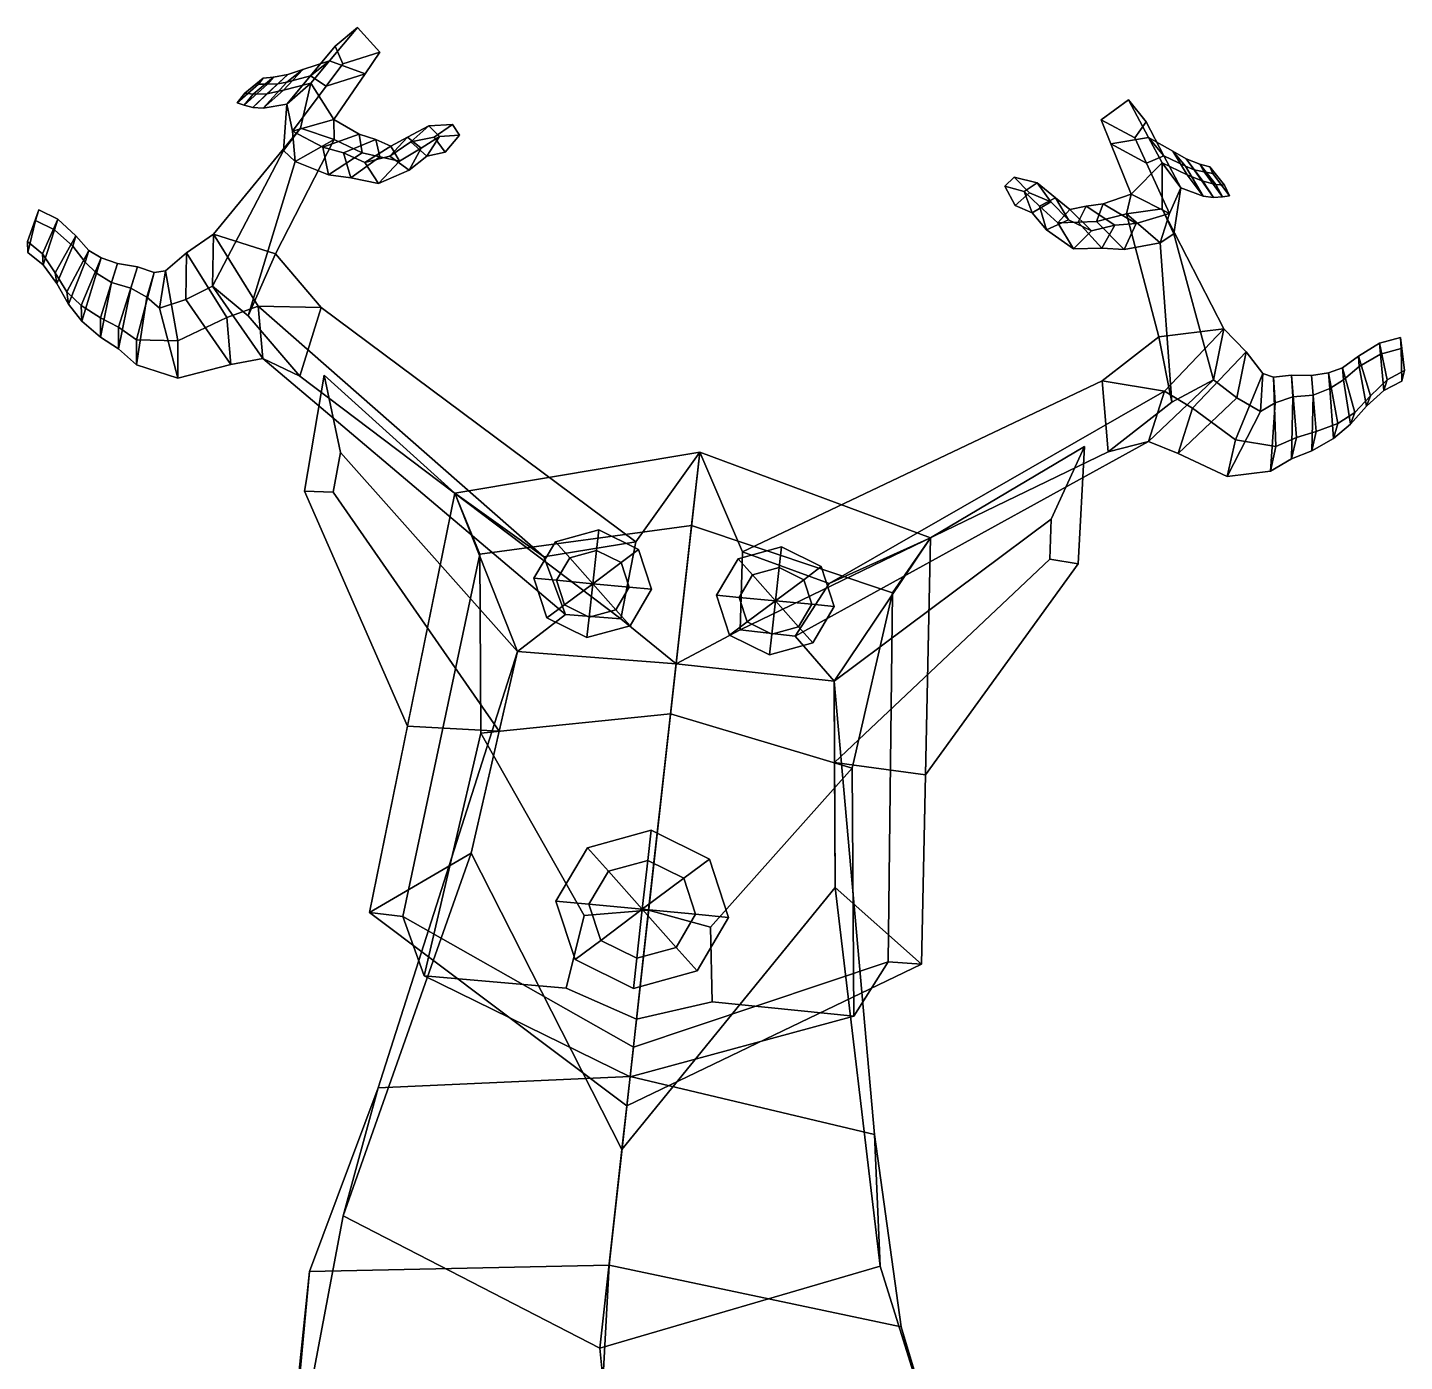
# Model space of a CAD drawing. Extents: x -87 to 137, y -151 to 303.
# Drawn here: x -86 to 95.8, y 127.1 to 303.2 of the extents above; entities that cross this region are included whole.
import ezdxf

# ---------------------------------------------------------------- set-up
doc = ezdxf.new("R2010")
doc.units = 0

msp = doc.modelspace()

# ---------------------------------------------------------------- linework, layer by layer
for points in [[(-46.136467, 298.826233, 164.10231), (-42.439022, 303.227509, 159.81488), (-45.387238, 300.78418, 158.962555), (-48.656185, 296.862335, 162.076477)], [(-46.136467, 298.826233, 164.10231), (-41.450066, 297.099091, 162.916061), (-39.484165, 299.978149, 160.344284), (-42.439022, 303.227509, 159.81488)], [(-42.439022, 303.227509, 159.81488), (-39.484165, 299.978149, 160.344284), (-44.383442, 298.450958, 158.873993), (-45.387238, 300.78418, 158.962555)], [(-48.656185, 296.862335, 162.076477), (-45.387238, 300.78418, 158.962555), (-44.383442, 298.450958, 158.873993), (-46.607471, 295.47403, 160.974701)], [(-48.620979, 295.868744, 166.983276), (-46.136467, 298.826233, 164.10231), (-49.687973, 297.679565, 161.775009), (-52.233593, 294.955505, 163.973373)], [(-46.136467, 298.826233, 164.10231), (-48.656185, 296.862335, 162.076477), (-51.762711, 296.019897, 159.628098), (-49.687973, 297.679565, 161.775009)], [(-45.559921, 291.080078, 168.292557), (-41.450066, 297.099091, 162.916061), (-46.136467, 298.826233, 164.10231), (-48.620979, 295.868744, 166.983276)], [(-41.450066, 297.099091, 162.916061), (-46.607471, 295.47403, 160.974701), (-44.383442, 298.450958, 158.873993), (-39.484165, 299.978149, 160.344284)], [(-58.325195, 293.280426, 149.956894), (-57.326813, 294.539368, 152.588181), (-54.900661, 296.546417, 152.48555), (-55.517017, 295.745667, 150.171997)], [(-56.214939, 294.423096, 156.773697), (-53.53915, 296.663452, 156.516647), (-54.900661, 296.546417, 152.48555), (-57.326813, 294.539368, 152.588181)], [(-54.413059, 294.494446, 161.431824), (-51.629856, 297.005646, 160.407288), (-53.53915, 296.663452, 156.516647), (-56.214939, 294.423096, 156.773697)], [(-53.53915, 296.663452, 156.516647), (-54.318634, 295.734711, 153.990021), (-55.517017, 295.745667, 150.171997), (-54.900661, 296.546417, 152.48555)], [(-48.656185, 296.862335, 162.076477), (-51.777744, 293.11734, 165.050018), (-54.89682, 292.593567, 161.811508), (-51.762711, 296.019897, 159.628098)], [(-52.233593, 294.955505, 163.973373), (-49.687973, 297.679565, 161.775009), (-51.629856, 297.005646, 160.407288), (-54.413059, 294.494446, 161.431824)], [(-51.629856, 297.005646, 160.407288), (-52.961781, 295.772247, 157.89621), (-54.318634, 295.734711, 153.990021), (-53.53915, 296.663452, 156.516647)], [(-49.687973, 297.679565, 161.775009), (-51.762711, 296.019897, 159.628098), (-52.961781, 295.772247, 157.89621), (-51.629856, 297.005646, 160.407288)], [(-51.052814, 289.523865, 165.173584), (-51.777744, 293.11734, 165.050018), (-48.656185, 296.862335, 162.076477), (-46.607471, 295.47403, 160.974701)], [(-45.559921, 291.080078, 168.292557), (-51.052814, 289.523865, 165.173584), (-46.607471, 295.47403, 160.974701), (-41.450066, 297.099091, 162.916061)], [(-54.318634, 295.734711, 153.990021), (-57.429291, 292.978607, 153.919479), (-58.325195, 293.280426, 149.956894), (-55.517017, 295.745667, 150.171997)], [(-52.961781, 295.772247, 157.89621), (-56.267044, 292.657104, 158.697891), (-57.429291, 292.978607, 153.919479), (-54.318634, 295.734711, 153.990021)], [(-51.762711, 296.019897, 159.628098), (-54.89682, 292.593567, 161.811508), (-56.267044, 292.657104, 158.697891), (-52.961781, 295.772247, 157.89621)], [(-54.89682, 292.593567, 161.811508), (-52.233593, 294.955505, 163.973373), (-54.413059, 294.494446, 161.431824), (-56.267044, 292.657104, 158.697891)], [(-51.777744, 293.11734, 165.050018), (-48.620979, 295.868744, 166.983276), (-52.233593, 294.955505, 163.973373), (-54.89682, 292.593567, 161.811508)], [(-49.99807, 289.93573, 171.728989), (-48.620979, 295.868744, 166.983276), (-51.777744, 293.11734, 165.050018), (-52.213558, 287.002136, 168.836426)], [(-49.99807, 289.93573, 171.728989), (-45.514671, 288.432281, 170.731232), (-45.559921, 291.080078, 168.292557), (-48.620979, 295.868744, 166.983276)], [(-57.429291, 292.978607, 153.919479), (-56.214939, 294.423096, 156.773697), (-57.326813, 294.539368, 152.588181), (-58.325195, 293.280426, 149.956894)], [(-56.267044, 292.657104, 158.697891), (-54.413059, 294.494446, 161.431824), (-56.214939, 294.423096, 156.773697), (-57.429291, 292.978607, 153.919479)], [(-52.213558, 287.002136, 168.836426), (-51.777744, 293.11734, 165.050018), (-51.052814, 289.523865, 165.173584), (-50.697948, 285.515778, 167.598373)], [(59.352219, 293.69278, 159.81488), (61.70039, 290.753326, 158.962555), (60.202518, 288.654388, 158.873993), (55.741486, 291.058441, 160.344284)], [(62.002121, 288.69693, 164.10231), (59.352219, 293.69278, 159.81488), (55.741486, 291.058441, 160.344284), (57.031498, 287.874359, 162.916061)], [(62.002121, 288.69693, 164.10231), (64.036446, 286.306519, 162.076477), (61.70039, 290.753326, 158.962555), (59.352219, 293.69278, 159.81488)], [(-51.052814, 289.523865, 165.173584), (-45.559921, 291.080078, 168.292557), (-42.210518, 289.14859, 166.808197), (-47.044983, 287.420013, 164.0289)], [(-45.559921, 291.080078, 168.292557), (-45.514671, 288.432281, 170.731232), (-41.842625, 286.680115, 168.85437), (-42.210518, 289.14859, 166.808197)], [(57.031498, 287.874359, 162.916061), (55.741486, 291.058441, 160.344284), (60.202518, 288.654388, 158.873993), (61.723743, 285.326691, 160.974701)], [(-61.583572, 269.092163, 180.392258), (-61.457897, 275.954803, 183.51442), (-49.99807, 289.93573, 171.728989), (-52.213558, 287.002136, 168.836426)], [(-61.457897, 275.954803, 183.51442), (-53.283684, 273.329041, 185.335098), (-45.514671, 288.432281, 170.731232), (-49.99807, 289.93573, 171.728989)], [(-50.697948, 285.515778, 167.598373), (-51.052814, 289.523865, 165.173584), (-47.044983, 287.420013, 164.0289), (-46.262829, 283.762939, 165.982574)], [(-47.044983, 287.420013, 164.0289), (-42.210518, 289.14859, 166.808197), (-40.049465, 288.425018, 165.655502), (-44.316643, 286.678497, 163.159653)], [(-42.210518, 289.14859, 166.808197), (-41.842625, 286.680115, 168.85437), (-39.520466, 286.171661, 167.401978), (-40.049465, 288.425018, 165.655502)], [(-38.201557, 286.235382, 160.703888), (-35.847603, 288.751526, 163.016296), (-33.051041, 290.260101, 161.012985), (-35.388561, 288.117645, 159.014542)], [(-35.847603, 288.751526, 163.016296), (-34.049358, 287.29071, 163.622131), (-31.62006, 288.819305, 161.688614), (-33.051041, 290.260101, 161.012985)], [(-35.388561, 288.117645, 159.014542), (-33.051041, 290.260101, 161.012985), (-29.917856, 290.437897, 159.193192), (-32.336514, 288.760956, 157.493973)], [(-33.051041, 290.260101, 161.012985), (-31.62006, 288.819305, 161.688614), (-28.965851, 289.002045, 160.012436), (-29.917856, 290.437897, 159.193192)], [(-30.880621, 286.789642, 158.080368), (-32.336514, 288.760956, 157.493973), (-29.917856, 290.437897, 159.193192), (-28.965851, 289.002045, 160.012436)], [(64.036446, 286.306519, 162.076477), (61.723743, 285.326691, 160.974701), (60.202518, 288.654388, 158.873993), (61.70039, 290.753326, 158.962555)], [(-56.869869, 265.169739, 180.362686), (-50.697948, 285.515778, 167.598373), (-45.514671, 288.432281, 170.731232), (-53.283684, 273.329041, 185.335098)], [(-45.514671, 288.432281, 170.731232), (-50.697948, 285.515778, 167.598373), (-46.262829, 283.762939, 165.982574), (-41.842625, 286.680115, 168.85437)], [(-46.262829, 283.762939, 165.982574), (-47.044983, 287.420013, 164.0289), (-44.316643, 286.678497, 163.159653), (-43.337013, 283.38501, 164.774689)], [(-44.316643, 286.678497, 163.159653), (-40.049465, 288.425018, 165.655502), (-38.059147, 287.580261, 164.644394), (-41.483017, 285.390808, 162.340256)], [(-41.483017, 285.390808, 162.340256), (-38.059147, 287.580261, 164.644394), (-35.847603, 288.751526, 163.016296), (-38.201557, 286.235382, 160.703888)], [(-40.049465, 288.425018, 165.655502), (-39.520466, 286.171661, 167.401978), (-36.889271, 285.578217, 165.847534), (-38.059147, 287.580261, 164.644394)], [(-36.889271, 285.578217, 165.847534), (-39.663918, 282.611908, 163.256805), (-35.623642, 284.37323, 160.87294), (-34.049358, 287.29071, 163.622131)], [(-35.623642, 284.37323, 160.87294), (-38.201557, 286.235382, 160.703888), (-35.388561, 288.117645, 159.014542), (-33.296467, 286.224426, 159.341782)], [(-38.059147, 287.580261, 164.644394), (-36.889271, 285.578217, 165.847534), (-34.049358, 287.29071, 163.622131), (-35.847603, 288.751526, 163.016296)], [(-34.049358, 287.29071, 163.622131), (-35.623642, 284.37323, 160.87294), (-33.296467, 286.224426, 159.341782), (-31.62006, 288.819305, 161.688614)], [(-33.296467, 286.224426, 159.341782), (-35.388561, 288.117645, 159.014542), (-32.336514, 288.760956, 157.493973), (-30.880621, 286.789642, 158.080368)], [(-31.62006, 288.819305, 161.688614), (-33.296467, 286.224426, 159.341782), (-30.880621, 286.789642, 158.080368), (-28.965851, 289.002045, 160.012436)], [(59.728352, 281.217804, 168.292557), (63.782738, 285.339966, 166.983276), (62.002121, 288.69693, 164.10231), (57.031498, 287.874359, 162.916061)], [(59.728352, 281.217804, 168.292557), (57.031498, 287.874359, 162.916061), (61.723743, 285.326691, 160.974701), (64.764351, 278.675354, 165.173584)], [(63.782738, 285.339966, 166.983276), (67.119194, 283.775848, 163.973373), (65.227234, 286.915527, 161.775009), (62.002121, 288.69693, 164.10231)], [(62.002121, 288.69693, 164.10231), (65.227234, 286.915527, 161.775009), (66.892876, 284.905487, 159.628098), (64.036446, 286.306519, 162.076477)], [(-61.583572, 269.092163, 180.392258), (-52.213558, 287.002136, 168.836426), (-50.697948, 285.515778, 167.598373), (-56.869869, 265.169739, 180.362686)], [(-41.842625, 286.680115, 168.85437), (-46.262829, 283.762939, 165.982574), (-43.337013, 283.38501, 164.774689), (-39.520466, 286.171661, 167.401978)], [(-43.337013, 283.38501, 164.774689), (-44.316643, 286.678497, 163.159653), (-41.483017, 285.390808, 162.340256), (-39.663918, 282.611908, 163.256805)], [(-39.520466, 286.171661, 167.401978), (-43.337013, 283.38501, 164.774689), (-39.663918, 282.611908, 163.256805), (-36.889271, 285.578217, 165.847534)], [(-39.663918, 282.611908, 163.256805), (-41.483017, 285.390808, 162.340256), (-38.201557, 286.235382, 160.703888), (-35.623642, 284.37323, 160.87294)], [(64.764351, 278.675354, 165.173584), (61.723743, 285.326691, 160.974701), (64.036446, 286.306519, 162.076477), (66.267189, 282.060181, 165.050018)], [(64.036446, 286.306519, 162.076477), (66.892876, 284.905487, 159.628098), (69.206223, 280.968933, 161.811508), (66.267189, 282.060181, 165.050018)], [(67.119194, 283.775848, 163.973373), (69.151878, 282.920197, 161.431824), (66.980278, 285.895477, 160.407288), (65.227234, 286.915527, 161.775009)], [(65.227234, 286.915527, 161.775009), (66.980278, 285.895477, 160.407288), (68.012535, 284.440674, 157.89621), (66.892876, 284.905487, 159.628098)], [(69.151878, 282.920197, 161.431824), (70.900772, 282.516266, 156.773697), (68.774612, 285.20639, 156.516647), (66.980278, 285.895477, 160.407288)], [(66.980278, 285.895477, 160.407288), (68.774612, 285.20639, 156.516647), (69.333061, 284.152344, 153.990021), (68.012535, 284.440674, 157.89621)], [(63.822277, 279.274261, 171.728989), (63.782738, 285.339966, 166.983276), (59.728352, 281.217804, 168.292557), (59.099815, 278.633118, 170.731232)], [(63.822277, 279.274261, 171.728989), (65.344696, 275.99054, 168.836426), (66.267189, 282.060181, 165.050018), (63.782738, 285.339966, 166.983276)], [(66.267189, 282.060181, 165.050018), (69.206223, 280.968933, 161.811508), (67.119194, 283.775848, 163.973373), (63.782738, 285.339966, 166.983276)], [(66.892876, 284.905487, 159.628098), (68.012535, 284.440674, 157.89621), (70.562149, 280.7771, 158.697891), (69.206223, 280.968933, 161.811508)], [(69.206223, 280.968933, 161.811508), (70.562149, 280.7771, 158.697891), (69.151878, 282.920197, 161.431824), (67.119194, 283.775848, 163.973373)], [(68.012535, 284.440674, 157.89621), (69.333061, 284.152344, 153.990021), (71.771317, 280.876465, 153.919479), (70.562149, 280.7771, 158.697891)], [(70.900772, 282.516266, 156.773697), (72.015312, 282.42392, 152.588181), (70.082161, 284.839355, 152.48555), (68.774612, 285.20639, 156.516647)], [(68.774612, 285.20639, 156.516647), (70.082161, 284.839355, 152.48555), (70.509094, 283.940826, 150.171997), (69.333061, 284.152344, 153.990021)], [(69.333061, 284.152344, 153.990021), (70.509094, 283.940826, 150.171997), (72.715294, 281.005951, 149.956894), (71.771317, 280.876465, 153.919479)], [(72.715294, 281.005951, 149.956894), (70.509094, 283.940826, 150.171997), (70.082161, 284.839355, 152.48555), (72.015312, 282.42392, 152.588181)], [(44.405773, 279.73761, 158.080368), (43.01873, 282.259216, 160.012436), (44.267872, 283.488922, 159.193192), (46.266541, 281.398285, 157.493973)], [(47.297073, 282.733948, 161.012985), (44.267872, 283.488922, 159.193192), (43.01873, 282.259216, 160.012436), (45.577759, 281.588226, 161.688614)], [(45.577759, 281.588226, 161.688614), (43.01873, 282.259216, 160.012436), (44.405773, 279.73761, 158.080368), (46.646984, 278.736176, 159.341782)], [(49.113556, 280.202362, 159.014542), (46.266541, 281.398285, 157.493973), (44.267872, 283.488922, 159.193192), (47.297073, 282.733948, 161.012985)], [(49.702976, 280.738007, 163.016296), (47.297073, 282.733948, 161.012985), (45.577759, 281.588226, 161.688614), (47.619572, 279.640839, 163.622131)], [(51.453114, 277.837463, 160.703888), (49.113556, 280.202362, 159.014542), (47.297073, 282.733948, 161.012985), (49.702976, 280.738007, 163.016296)], [(65.344696, 275.99054, 168.836426), (63.532448, 274.815826, 167.598373), (64.764351, 278.675354, 165.173584), (66.267189, 282.060181, 165.050018)], [(70.562149, 280.7771, 158.697891), (71.771317, 280.876465, 153.919479), (70.900772, 282.516266, 156.773697), (69.151878, 282.920197, 161.431824)], [(71.771317, 280.876465, 153.919479), (72.715294, 281.005951, 149.956894), (72.015312, 282.42392, 152.588181), (70.900772, 282.516266, 156.773697)], [(46.646984, 278.736176, 159.341782), (44.405773, 279.73761, 158.080368), (46.266541, 281.398285, 157.493973), (49.113556, 280.202362, 159.014542)], [(47.619572, 279.640839, 163.622131), (45.577759, 281.588226, 161.688614), (46.646984, 278.736176, 159.341782), (48.517593, 276.49173, 160.87294)], [(48.517593, 276.49173, 160.87294), (46.646984, 278.736176, 159.341782), (49.113556, 280.202362, 159.014542), (51.453114, 277.837463, 160.703888)], [(51.61039, 279.180969, 164.644394), (49.702976, 280.738007, 163.016296), (47.619572, 279.640839, 163.622131), (50.022942, 277.437195, 165.847534)], [(54.480396, 276.401978, 162.340256), (51.453114, 277.837463, 160.703888), (49.702976, 280.738007, 163.016296), (51.61039, 279.180969, 164.644394)], [(59.728352, 281.217804, 168.292557), (56.022003, 279.947205, 166.808197), (55.117058, 277.597961, 168.85437), (59.099815, 278.633118, 170.731232)], [(64.764351, 278.675354, 165.173584), (60.375149, 277.358032, 164.0289), (56.022003, 279.947205, 166.808197), (59.728352, 281.217804, 168.292557)], [(-86.021317, 274.959503, 156.684708), (-84.530968, 279.154053, 156.251511), (-84.967682, 277.736603, 153.918427), (-85.99366, 273.502075, 154.051254)], [(-84.032753, 273.350922, 159.889816), (-82.007957, 277.908142, 159.803833), (-84.530968, 279.154053, 156.251511), (-86.021317, 274.959503, 156.684708)], [(-82.007957, 277.908142, 159.803833), (-82.446136, 276.498932, 157.091705), (-84.967682, 277.736603, 153.918427), (-84.530968, 279.154053, 156.251511)], [(50.022942, 277.437195, 165.847534), (47.619572, 279.640839, 163.622131), (48.517593, 276.49173, 160.87294), (52.085751, 274.017792, 163.256805)], [(53.745956, 279.639282, 165.655502), (51.61039, 279.180969, 164.644394), (50.022942, 277.437195, 165.847534), (52.730713, 277.530579, 167.401978)], [(57.539581, 277.137665, 163.159653), (54.480396, 276.401978, 162.340256), (51.61039, 279.180969, 164.644394), (53.745956, 279.639282, 165.655502)], [(56.022003, 279.947205, 166.808197), (53.745956, 279.639282, 165.655502), (52.730713, 277.530579, 167.401978), (55.117058, 277.597961, 168.85437)], [(60.375149, 277.358032, 164.0289), (57.539581, 277.137665, 163.159653), (53.745956, 279.639282, 165.655502), (56.022003, 279.947205, 166.808197)], [(59.099815, 278.633118, 170.731232), (55.117058, 277.597961, 168.85437), (58.802238, 273.921509, 165.982574), (63.532448, 274.815826, 167.598373)], [(63.532448, 274.815826, 167.598373), (58.802238, 273.921509, 165.982574), (60.375149, 277.358032, 164.0289), (64.764351, 278.675354, 165.173584)], [(71.960442, 263.457581, 183.51442), (63.822277, 279.274261, 171.728989), (59.099815, 278.633118, 170.731232), (63.375801, 262.40155, 185.335098)], [(65.087578, 253.746048, 180.362686), (63.375801, 262.40155, 185.335098), (59.099815, 278.633118, 170.731232), (63.532448, 274.815826, 167.598373)], [(70.569313, 256.713501, 180.392258), (65.344696, 275.99054, 168.836426), (63.822277, 279.274261, 171.728989), (71.960442, 263.457581, 183.51442)], [(-82.446136, 276.498932, 157.091705), (-83.939644, 271.880096, 156.872665), (-85.99366, 273.502075, 154.051254), (-84.967682, 277.736603, 153.918427)], [(-82.352966, 270.846436, 163.70723), (-79.657593, 275.706573, 164.163895), (-82.007957, 277.908142, 159.803833), (-84.032753, 273.350922, 159.889816)], [(-80.052055, 274.366821, 161.009674), (-82.141144, 269.41156, 160.252258), (-83.939644, 271.880096, 156.872665), (-82.446136, 276.498932, 157.091705)], [(-79.657593, 275.706573, 164.163895), (-80.052055, 274.366821, 161.009674), (-82.446136, 276.498932, 157.091705), (-82.007957, 277.908142, 159.803833)], [(52.085751, 274.017792, 163.256805), (48.517593, 276.49173, 160.87294), (51.453114, 277.837463, 160.703888), (54.480396, 276.401978, 162.340256)], [(52.730713, 277.530579, 167.401978), (50.022942, 277.437195, 165.847534), (52.085751, 274.017792, 163.256805), (55.853497, 274.093811, 164.774689)], [(55.853497, 274.093811, 164.774689), (52.085751, 274.017792, 163.256805), (54.480396, 276.401978, 162.340256), (57.539581, 277.137665, 163.159653)], [(55.117058, 277.597961, 168.85437), (52.730713, 277.530579, 167.401978), (55.853497, 274.093811, 164.774689), (58.802238, 273.921509, 165.982574)], [(58.802238, 273.921509, 165.982574), (55.853497, 274.093811, 164.774689), (57.539581, 277.137665, 163.159653), (60.375149, 277.358032, 164.0289)], [(-83.939644, 271.880096, 156.872665), (-84.032753, 273.350922, 159.889816), (-86.021317, 274.959503, 156.684708), (-85.99366, 273.502075, 154.051254)], [(-80.832977, 268.338898, 167.407959), (-77.933701, 273.791351, 167.788651), (-79.657593, 275.706573, 164.163895), (-82.352966, 270.846436, 163.70723)], [(-77.933701, 273.791351, 167.788651), (-78.39576, 272.251343, 164.313721), (-80.052055, 274.366821, 161.009674), (-79.657593, 275.706573, 164.163895)], [(-61.457897, 275.954803, 183.51442), (-61.583572, 269.092163, 180.392258), (-65.123894, 267.318146, 179.318924), (-65.01516, 273.496674, 182.123291)], [(-55.581577, 266.418915, 190.554199), (-61.457897, 275.954803, 183.51442), (-65.01516, 273.496674, 182.123291), (-59.711395, 264.924103, 188.462036)], [(-55.581577, 266.418915, 190.554199), (-47.236744, 266.253235, 190.96225), (-53.283684, 273.329041, 185.335098), (-61.457897, 275.954803, 183.51442)], [(70.569313, 256.713501, 180.392258), (65.087578, 253.746048, 180.362686), (63.532448, 274.815826, 167.598373), (65.344696, 275.99054, 168.836426)], [(-82.141144, 269.41156, 160.252258), (-82.352966, 270.846436, 163.70723), (-84.032753, 273.350922, 159.889816), (-83.939644, 271.880096, 156.872665)], [(-78.39576, 272.251343, 164.313721), (-80.624512, 266.699615, 163.590286), (-82.141144, 269.41156, 160.252258), (-80.052055, 274.366821, 161.009674)], [(-78.936371, 266.501587, 170.784134), (-76.279823, 272.793549, 170.530121), (-77.933701, 273.791351, 167.788651), (-80.832977, 268.338898, 167.407959)], [(-76.393753, 264.901398, 174.465988), (-74.159744, 272.057129, 173.449295), (-76.279823, 272.793549, 170.530121), (-78.936371, 266.501587, 170.784134)], [(-76.279823, 272.793549, 170.530121), (-76.899384, 270.803894, 166.84874), (-78.39576, 272.251343, 164.313721), (-77.933701, 273.791351, 167.788651)], [(-74.159744, 272.057129, 173.449295), (-74.923149, 269.536011, 169.593842), (-76.899384, 270.803894, 166.84874), (-76.279823, 272.793549, 170.530121)], [(-65.01516, 273.496674, 182.123291), (-65.123894, 267.318146, 179.318924), (-68.604797, 266.160095, 177.698471), (-67.808952, 271.105743, 181.369492)], [(-59.711395, 264.924103, 188.462036), (-65.01516, 273.496674, 182.123291), (-67.808952, 271.105743, 181.369492), (-66.186714, 261.848328, 186.005234)], [(-47.236744, 266.253235, 190.96225), (-50.075882, 257.192596, 184.783829), (-56.869869, 265.169739, 180.362686), (-53.283684, 273.329041, 185.335098)], [(-76.899384, 270.803894, 166.84874), (-78.83194, 264.433533, 166.674606), (-80.624512, 266.699615, 163.590286), (-78.39576, 272.251343, 164.313721)], [(-74.004234, 263.662445, 177.693268), (-71.522011, 271.613312, 176.563599), (-74.159744, 272.057129, 173.449295), (-76.393753, 264.901398, 174.465988)], [(-71.522011, 271.613312, 176.563599), (-72.370224, 268.812103, 172.279739), (-74.923149, 269.536011, 169.593842), (-74.159744, 272.057129, 173.449295)], [(-71.612076, 262.006866, 181.333084), (-69.290802, 270.89151, 179.678406), (-71.522011, 271.613312, 176.563599), (-74.004234, 263.662445, 177.693268)], [(-69.290802, 270.89151, 179.678406), (-70.256294, 267.606598, 175.064102), (-72.370224, 268.812103, 172.279739), (-71.522011, 271.613312, 176.563599)], [(-66.186714, 261.848328, 186.005234), (-67.808952, 271.105743, 181.369492), (-69.290802, 270.89151, 179.678406), (-71.612076, 262.006866, 181.333084)], [(-67.808952, 271.105743, 181.369492), (-68.604797, 266.160095, 177.698471), (-70.256294, 267.606598, 175.064102), (-69.290802, 270.89151, 179.678406)], [(-80.624512, 266.699615, 163.590286), (-80.832977, 268.338898, 167.407959), (-82.352966, 270.846436, 163.70723), (-82.141144, 269.41156, 160.252258)], [(-74.923149, 269.536011, 169.593842), (-76.383736, 262.323853, 170.080658), (-78.83194, 264.433533, 166.674606), (-76.899384, 270.803894, 166.84874)], [(-72.370224, 268.812103, 172.279739), (-73.993095, 260.798523, 172.820679), (-76.383736, 262.323853, 170.080658), (-74.923149, 269.536011, 169.593842)], [(-61.583572, 269.092163, 180.392258), (-54.971638, 259.516418, 186.01947), (-59.159164, 258.70932, 184.385834), (-65.123894, 267.318146, 179.318924)], [(-54.971638, 259.516418, 186.01947), (-61.583572, 269.092163, 180.392258), (-56.869869, 265.169739, 180.362686), (-50.075882, 257.192596, 184.783829)], [(-78.83194, 264.433533, 166.674606), (-78.936371, 266.501587, 170.784134), (-80.832977, 268.338898, 167.407959), (-80.624512, 266.699615, 163.590286)], [(-70.256294, 267.606598, 175.064102), (-71.64325, 258.667297, 176.033875), (-73.993095, 260.798523, 172.820679), (-72.370224, 268.812103, 172.279739)], [(-68.604797, 266.160095, 177.698471), (-66.177536, 256.904083, 181.326416), (-71.64325, 258.667297, 176.033875), (-70.256294, 267.606598, 175.064102)], [(-65.123894, 267.318146, 179.318924), (-59.159164, 258.70932, 184.385834), (-66.177536, 256.904083, 181.326416), (-68.604797, 266.160095, 177.698471)], [(-76.383736, 262.323853, 170.080658), (-76.393753, 264.901398, 174.465988), (-78.936371, 266.501587, 170.784134), (-78.83194, 264.433533, 166.674606)], [(-54.971638, 259.516418, 186.01947), (-55.581577, 266.418915, 190.554199), (-59.711395, 264.924103, 188.462036), (-59.159164, 258.70932, 184.385834)], [(-17.831226, 233.337448, 207.867569), (-55.581577, 266.418915, 190.554199), (-54.971638, 259.516418, 186.01947), (-14.975212, 225.704269, 200.230713)], [(-55.581577, 266.418915, 190.554199), (-17.831226, 233.337448, 207.867569), (-5.712152, 235.296799, 207.923248), (-47.236744, 266.253235, 190.96225)], [(-5.712152, 235.296799, 207.923248), (-7.690638, 225.152512, 197.204498), (-50.075882, 257.192596, 184.783829), (-47.236744, 266.253235, 190.96225)], [(-73.993095, 260.798523, 172.820679), (-74.004234, 263.662445, 177.693268), (-76.393753, 264.901398, 174.465988), (-76.383736, 262.323853, 170.080658)], [(-71.64325, 258.667297, 176.033875), (-71.612076, 262.006866, 181.333084), (-74.004234, 263.662445, 177.693268), (-73.993095, 260.798523, 172.820679)], [(-59.159164, 258.70932, 184.385834), (-59.711395, 264.924103, 188.462036), (-66.186714, 261.848328, 186.005234), (-66.177536, 256.904083, 181.326416)], [(-66.177536, 256.904083, 181.326416), (-66.186714, 261.848328, 186.005234), (-71.612076, 262.006866, 181.333084), (-71.64325, 258.667297, 176.033875)], [(64.101532, 255.208298, 190.554199), (71.960442, 263.457581, 183.51442), (63.375801, 262.40155, 185.335098), (55.892609, 256.593201, 190.96225)], [(55.892609, 256.593201, 190.96225), (63.375801, 262.40155, 185.335098), (65.087578, 253.746048, 180.362686), (56.673889, 247.193466, 184.783829)], [(64.101532, 255.208298, 190.554199), (67.81617, 252.978607, 188.462036), (74.90181, 260.390747, 182.123291), (71.960442, 263.457581, 183.51442)], [(71.960442, 263.457581, 183.51442), (74.90181, 260.390747, 182.123291), (73.645042, 254.319748, 179.318924), (70.569313, 256.713501, 180.392258)], [(93.494209, 256.722137, 159.889816), (95.796585, 257.928741, 156.684708), (95.262543, 262.312897, 156.251511), (92.516769, 261.560516, 159.803833)], [(92.516769, 261.560516, 159.803833), (95.262543, 262.312897, 156.251511), (95.377472, 260.843781, 153.918427), (92.634964, 260.099182, 157.091705)], [(95.796585, 257.928741, 156.684708), (95.447922, 256.506561, 154.051254), (95.377472, 260.843781, 153.918427), (95.262543, 262.312897, 156.251511)], [(67.81617, 252.978607, 188.462036), (73.479012, 248.76593, 186.005234), (77.110313, 257.531281, 181.369492), (74.90181, 260.390747, 182.123291)], [(74.90181, 260.390747, 182.123291), (77.110313, 257.531281, 181.369492), (76.798492, 252.540207, 177.698471), (73.645042, 254.319748, 179.318924)], [(91.296516, 254.580826, 163.70723), (93.494209, 256.722137, 159.889816), (92.516769, 261.560516, 159.803833), (89.729218, 259.84024, 164.163895)], [(89.729218, 259.84024, 164.163895), (92.516769, 261.560516, 159.803833), (92.634964, 260.099182, 157.091705), (89.819931, 258.454987, 161.009674)], [(89.819931, 258.454987, 161.009674), (92.634964, 260.099182, 157.091705), (93.078484, 255.29892, 156.872665), (90.772491, 253.21489, 160.252258)], [(92.634964, 260.099182, 157.091705), (95.377472, 260.843781, 153.918427), (95.447922, 256.506561, 154.051254), (93.078484, 255.29892, 156.872665)], [(-14.975212, 225.704269, 200.230713), (-54.971638, 259.516418, 186.01947), (-50.075882, 257.192596, 184.783829), (-7.690638, 225.152512, 197.204498)], [(86.99189, 250.959198, 170.784134), (89.254677, 252.406876, 167.407959), (87.618385, 258.28418, 167.788651), (85.778519, 257.613647, 170.530121)], [(85.778519, 257.613647, 170.530121), (87.618385, 258.28418, 167.788651), (87.731087, 256.690369, 164.313721), (85.946266, 255.550201, 166.84874)], [(89.254677, 252.406876, 167.407959), (91.296516, 254.580826, 163.70723), (89.729218, 259.84024, 164.163895), (87.618385, 258.28418, 167.788651)], [(87.618385, 258.28418, 167.788651), (89.729218, 259.84024, 164.163895), (89.819931, 258.454987, 161.009674), (87.731087, 256.690369, 164.313721)], [(87.731087, 256.690369, 164.313721), (89.819931, 258.454987, 161.009674), (90.772491, 253.21489, 160.252258), (88.68882, 250.840164, 163.590286)], [(-46.87059, 257.301849, 199.707031), (-44.68005, 247.10405, 194.534058), (-45.654224, 241.867477, 194.548386), (-49.468071, 241.989517, 199.727951)], [(-49.468071, 241.989517, 199.727951), (-35.867619, 210.962204, 217.938766), (-29.603117, 241.729645, 217.857376), (-46.87059, 257.301849, 199.707031)], [(-44.68005, 247.10405, 194.534058), (-46.87059, 257.301849, 199.707031), (-29.603117, 241.729645, 217.857376), (-21.343405, 220.814682, 197.760391)], [(8.395865, 233.975311, 207.923248), (55.892609, 256.593201, 190.96225), (56.673889, 247.193466, 184.783829), (8.095173, 223.673874, 197.204498)], [(8.395865, 233.975311, 207.923248), (19.832148, 229.80957, 207.867569), (64.101532, 255.208298, 190.554199), (55.892609, 256.593201, 190.96225)], [(61.981205, 248.561584, 186.01947), (56.673889, 247.193466, 184.783829), (65.087578, 253.746048, 180.362686), (70.569313, 256.713501, 180.392258)], [(70.569313, 256.713501, 180.392258), (73.645042, 254.319748, 179.318924), (65.904099, 246.994705, 184.385834), (61.981205, 248.561584, 186.01947)], [(73.479012, 248.76593, 186.005234), (78.827225, 247.915314, 181.333084), (78.514275, 257.046692, 179.678406), (77.110313, 257.531281, 181.369492)], [(77.110313, 257.531281, 181.369492), (78.514275, 257.046692, 179.678406), (78.735023, 253.650696, 175.064102), (76.798492, 252.540207, 177.698471)], [(78.827225, 247.915314, 181.333084), (81.535233, 249.093201, 177.693268), (80.85862, 257.339935, 176.563599), (78.514275, 257.046692, 179.678406)], [(78.514275, 257.046692, 179.678406), (80.85862, 257.339935, 176.563599), (81.071243, 254.439362, 172.279739), (78.735023, 253.650696, 175.064102)], [(81.535233, 249.093201, 177.693268), (84.148727, 249.863464, 174.465988), (83.53978, 257.285522, 173.449295), (80.85862, 257.339935, 176.563599)], [(80.85862, 257.339935, 176.563599), (83.53978, 257.285522, 173.449295), (83.731133, 254.674957, 169.593842), (81.071243, 254.439362, 172.279739)], [(84.148727, 249.863464, 174.465988), (86.99189, 250.959198, 170.784134), (85.778519, 257.613647, 170.530121), (83.53978, 257.285522, 173.449295)], [(83.53978, 257.285522, 173.449295), (85.778519, 257.613647, 170.530121), (85.946266, 255.550201, 166.84874), (83.731133, 254.674957, 169.593842)], [(85.946266, 255.550201, 166.84874), (87.731087, 256.690369, 164.313721), (88.68882, 250.840164, 163.590286), (86.433304, 248.953232, 166.674606)], [(90.772491, 253.21489, 160.252258), (93.078484, 255.29892, 156.872665), (93.494209, 256.722137, 159.889816), (91.296516, 254.580826, 163.70723)], [(93.078484, 255.29892, 156.872665), (95.447922, 256.506561, 154.051254), (95.796585, 257.928741, 156.684708), (93.494209, 256.722137, 159.889816)], [(19.832148, 229.80957, 207.867569), (15.35094, 222.863632, 200.230713), (61.981205, 248.561584, 186.01947), (64.101532, 255.208298, 190.554199)], [(61.981205, 248.561584, 186.01947), (65.904099, 246.994705, 184.385834), (67.81617, 252.978607, 188.462036), (64.101532, 255.208298, 190.554199)], [(81.071243, 254.439362, 172.279739), (83.731133, 254.674957, 169.593842), (83.570213, 247.341095, 170.080658), (80.892426, 246.290558, 172.820679)], [(83.731133, 254.674957, 169.593842), (85.946266, 255.550201, 166.84874), (86.433304, 248.953232, 166.674606), (83.570213, 247.341095, 170.080658)], [(88.68882, 250.840164, 163.590286), (90.772491, 253.21489, 160.252258), (91.296516, 254.580826, 163.70723), (89.254677, 252.406876, 167.407959)], [(73.645042, 254.319748, 179.318924), (76.798492, 252.540207, 177.698471), (72.379097, 243.925507, 181.326416), (65.904099, 246.994705, 184.385834)], [(65.904099, 246.994705, 184.385834), (72.379097, 243.925507, 181.326416), (73.479012, 248.76593, 186.005234), (67.81617, 252.978607, 188.462036)], [(76.798492, 252.540207, 177.698471), (78.735023, 253.650696, 175.064102), (78.120888, 244.638992, 176.033875), (72.379097, 243.925507, 181.326416)], [(78.735023, 253.650696, 175.064102), (81.071243, 254.439362, 172.279739), (80.892426, 246.290558, 172.820679), (78.120888, 244.638992, 176.033875)], [(83.570213, 247.341095, 170.080658), (86.433304, 248.953232, 166.674606), (86.99189, 250.959198, 170.784134), (84.148727, 249.863464, 174.465988)], [(86.433304, 248.953232, 166.674606), (88.68882, 250.840164, 163.590286), (89.254677, 252.406876, 167.407959), (86.99189, 250.959198, 170.784134)], [(78.120888, 244.638992, 176.033875), (80.892426, 246.290558, 172.820679), (81.535233, 249.093201, 177.693268), (78.827225, 247.915314, 181.333084)], [(80.892426, 246.290558, 172.820679), (83.570213, 247.341095, 170.080658), (84.148727, 249.863464, 174.465988), (81.535233, 249.093201, 177.693268)], [(15.35094, 222.863632, 200.230713), (8.095173, 223.673874, 197.204498), (56.673889, 247.193466, 184.783829), (61.981205, 248.561584, 186.01947)], [(49.163586, 238.313766, 194.534058), (20.508654, 216.894409, 197.760391), (33.212433, 235.845749, 217.857376), (53.558937, 247.894608, 199.707031)], [(52.724163, 232.417252, 199.727951), (53.558937, 247.894608, 199.707031), (33.212433, 235.845749, 217.857376), (32.558792, 204.552765, 217.938766)], [(53.558937, 247.894608, 199.707031), (52.724163, 232.417252, 199.727951), (48.962219, 233.004837, 194.548386), (49.163586, 238.313766, 194.534058)], [(72.379097, 243.925507, 181.326416), (78.120888, 244.638992, 176.033875), (78.827225, 247.915314, 181.333084), (73.479012, 248.76593, 186.005234)], [(-45.654224, 241.867477, 194.548386), (-44.68005, 247.10405, 194.534058), (-21.343405, 220.814682, 197.760391), (-23.758097, 210.302048, 197.81601)], [(-17.831226, 233.337448, 207.867569), (-29.603117, 241.729645, 217.857376), (2.7382, 247.162216, 218.003845), (-5.712152, 235.296799, 207.923248)], [(-29.603117, 241.729645, 217.857376), (-26.292711, 233.696472, 242.398621), (1.655481, 237.449478, 242.398621), (2.7382, 247.162216, 218.003845)], [(-7.690638, 225.152512, 197.204498), (-5.712152, 235.296799, 207.923248), (2.7382, 247.162216, 218.003845), (-0.377974, 219.208008, 189.796646)], [(8.095173, 223.673874, 197.204498), (-0.377974, 219.208008, 189.796646), (2.7382, 247.162216, 218.003845), (8.395865, 233.975311, 207.923248)], [(33.212433, 235.845749, 217.857376), (2.7382, 247.162216, 218.003845), (1.655481, 237.449478, 242.398621), (28.197979, 228.592392, 242.398621)], [(19.832148, 229.80957, 207.867569), (8.395865, 233.975311, 207.923248), (2.7382, 247.162216, 218.003845), (33.212433, 235.845749, 217.857376)], [(-49.468071, 241.989517, 199.727951), (-45.654224, 241.867477, 194.548386), (-23.758097, 210.302048, 197.81601), (-35.867619, 210.962204, 217.938766)], [(-29.603117, 241.729645, 217.857376), (-40.874332, 186.372253, 218.003845), (-36.469696, 185.827927, 242.398621), (-26.292711, 233.696472, 242.398621)], [(-14.975212, 225.704269, 200.230713), (-21.343405, 220.814682, 197.760391), (-29.603117, 241.729645, 217.857376), (-17.831226, 233.337448, 207.867569)], [(48.962219, 233.004837, 194.548386), (20.553879, 206.151352, 197.81601), (20.508654, 216.894409, 197.760391), (49.163586, 238.313766, 194.534058)], [(1.655481, 237.449478, 242.398621), (-26.292711, 233.696472, 242.398621), (-26.185642, 210.02771, 272.196594), (-1.116012, 212.587311, 272.344513)], [(-14.431276, 233.205933, 260.150085), (-10.895275, 234.17627, 260.150085), (-10.592282, 236.894287, 256.036163), (-16.313669, 235.324295, 256.036163)], [(-16.313669, 235.324295, 256.036163), (-10.592282, 236.894287, 256.036163), (-10.592282, 236.894287, 250.951141), (-16.313669, 235.324295, 250.951141)], [(-14.431276, 233.205933, 246.837204), (-16.313669, 235.324295, 250.951141), (-10.592282, 236.894287, 250.951141), (-10.895275, 234.17627, 246.837204)], [(-7.64645, 232.570419, 260.150085), (-5.335559, 234.29599, 256.036163), (-10.592282, 236.894287, 256.036163), (-10.895275, 234.17627, 260.150085)], [(-7.64645, 232.570419, 246.837204), (-10.895275, 234.17627, 246.837204), (-10.592282, 236.894287, 250.951141), (-5.335559, 234.29599, 250.951141)], [(-5.335559, 234.29599, 256.036163), (-5.335559, 234.29599, 250.951141), (-10.592282, 236.894287, 250.951141), (-10.592282, 236.894287, 256.036163)], [(1.655481, 237.449478, 242.398621), (-1.116012, 212.587311, 272.344513), (22.870729, 205.432648, 272.196594), (28.197979, 228.592392, 242.398621)], [(-16.183121, 230.227844, 260.150085), (-14.431276, 233.205933, 260.150085), (-16.313669, 235.324295, 256.036163), (-19.148203, 230.505585, 256.036163)], [(-19.148203, 230.505585, 256.036163), (-16.313669, 235.324295, 256.036163), (-16.313669, 235.324295, 250.951141), (-19.148203, 230.505585, 250.951141)], [(-19.148203, 230.505585, 250.951141), (-16.313669, 235.324295, 250.951141), (-14.431276, 233.205933, 246.837204), (-16.183121, 230.227844, 246.837204)], [(9.688621, 230.94664, 260.150085), (13.224623, 231.916992, 260.150085), (13.527616, 234.63501, 256.036163), (7.806228, 233.065018, 256.036163)], [(7.806228, 233.065018, 256.036163), (13.527616, 234.63501, 256.036163), (13.527616, 234.63501, 250.951141), (7.806228, 233.065018, 250.951141)], [(9.688621, 230.94664, 246.837204), (7.806228, 233.065018, 250.951141), (13.527616, 234.63501, 250.951141), (13.224623, 231.916992, 246.837204)], [(16.473446, 230.311142, 260.150085), (18.784332, 232.036667, 256.036163), (13.527616, 234.63501, 256.036163), (13.224623, 231.916992, 260.150085)], [(16.473446, 230.311142, 246.837204), (13.224623, 231.916992, 246.837204), (13.527616, 234.63501, 250.951141), (18.784332, 232.036667, 250.951141)], [(18.784332, 232.036667, 256.036163), (18.784332, 232.036667, 250.951141), (13.527616, 234.63501, 250.951141), (13.527616, 234.63501, 256.036163)], [(15.35094, 222.863632, 200.230713), (19.832148, 229.80957, 207.867569), (33.212433, 235.845749, 217.857376), (20.508654, 216.894409, 197.760391)], [(33.212433, 235.845749, 217.857376), (28.197979, 228.592392, 242.398621), (27.60268, 179.826294, 242.398621), (32.036381, 179.54274, 218.003845)], [(-33.64035, 178.00676, 276.396851), (-26.185642, 210.02771, 272.196594), (-26.292711, 233.696472, 242.398621), (-36.469696, 185.827927, 242.398621)], [(-11.385516, 229.778503, 261.721497), (-14.431276, 233.205933, 260.150085), (-16.183121, 230.227844, 260.150085)], [(-16.183121, 230.227844, 246.837204), (-14.431276, 233.205933, 246.837204), (-11.385516, 229.778503, 245.265839)], [(-11.385516, 229.778503, 261.721497), (-10.895275, 234.17627, 260.150085), (-14.431276, 233.205933, 260.150085)], [(-11.385516, 229.778503, 245.265839), (-14.431276, 233.205933, 246.837204), (-10.895275, 234.17627, 246.837204)], [(-11.385516, 229.778503, 261.721497), (-7.64645, 232.570419, 260.150085), (-10.895275, 234.17627, 260.150085)], [(-11.385516, 229.778503, 245.265839), (-10.895275, 234.17627, 246.837204), (-7.64645, 232.570419, 246.837204)], [(-6.587908, 229.329086, 260.150085), (-3.622822, 229.051346, 256.036163), (-5.335559, 234.29599, 256.036163), (-7.64645, 232.570419, 260.150085)], [(-3.622822, 229.051346, 250.951141), (-6.587908, 229.329086, 246.837204), (-7.64645, 232.570419, 246.837204), (-5.335559, 234.29599, 250.951141)], [(-3.622822, 229.051346, 256.036163), (-3.622822, 229.051346, 250.951141), (-5.335559, 234.29599, 250.951141), (-5.335559, 234.29599, 256.036163)], [(7.936774, 227.968582, 260.150085), (9.688621, 230.94664, 260.150085), (7.806228, 233.065018, 256.036163), (4.971688, 228.246323, 256.036163)], [(4.971688, 228.246323, 256.036163), (7.806228, 233.065018, 256.036163), (7.806228, 233.065018, 250.951141), (4.971688, 228.246323, 250.951141)], [(4.971688, 228.246323, 250.951141), (7.806228, 233.065018, 250.951141), (9.688621, 230.94664, 246.837204), (7.936774, 227.968582, 246.837204)], [(52.724163, 232.417252, 199.727951), (32.558792, 204.552765, 217.938766), (20.553879, 206.151352, 197.81601), (48.962219, 233.004837, 194.548386)], [(-11.385516, 229.778503, 261.721497), (-6.587908, 229.329086, 260.150085), (-7.64645, 232.570419, 260.150085)], [(-6.587908, 229.329086, 246.837204), (-11.385516, 229.778503, 245.265839), (-7.64645, 232.570419, 246.837204)], [(12.734382, 227.519165, 261.721497), (9.688621, 230.94664, 260.150085), (7.936774, 227.968582, 260.150085)], [(7.936774, 227.968582, 246.837204), (9.688621, 230.94664, 246.837204), (12.734382, 227.519165, 245.265839)], [(12.734382, 227.519165, 261.721497), (13.224623, 231.916992, 260.150085), (9.688621, 230.94664, 260.150085)], [(12.734382, 227.519165, 245.265839), (9.688621, 230.94664, 246.837204), (13.224623, 231.916992, 246.837204)], [(12.734382, 227.519165, 261.721497), (16.473446, 230.311142, 260.150085), (13.224623, 231.916992, 260.150085)], [(12.734382, 227.519165, 245.265839), (13.224623, 231.916992, 246.837204), (16.473446, 230.311142, 246.837204)], [(17.531986, 227.069824, 260.150085), (20.497068, 226.792053, 256.036163), (18.784332, 232.036667, 256.036163), (16.473446, 230.311142, 260.150085)], [(20.497068, 226.792053, 250.951141), (17.531986, 227.069824, 246.837204), (16.473446, 230.311142, 246.837204), (18.784332, 232.036667, 250.951141)], [(20.497068, 226.792053, 256.036163), (20.497068, 226.792053, 250.951141), (18.784332, 232.036667, 250.951141), (18.784332, 232.036667, 256.036163)], [(-17.435461, 225.261032, 256.036163), (-15.124579, 226.986526, 260.150085), (-16.183121, 230.227844, 260.150085), (-19.148203, 230.505585, 256.036163)], [(-17.435461, 225.261032, 256.036163), (-19.148203, 230.505585, 256.036163), (-19.148203, 230.505585, 250.951141), (-17.435461, 225.261032, 250.951141)], [(-17.435461, 225.261032, 250.951141), (-19.148203, 230.505585, 250.951141), (-16.183121, 230.227844, 246.837204), (-15.124579, 226.986526, 246.837204)], [(-15.124579, 226.986526, 260.150085), (-11.385516, 229.778503, 261.721497), (-16.183121, 230.227844, 260.150085)], [(-15.124579, 226.986526, 246.837204), (-16.183121, 230.227844, 246.837204), (-11.385516, 229.778503, 245.265839)], [(-11.875756, 225.380676, 260.150085), (-11.385516, 229.778503, 261.721497), (-15.124579, 226.986526, 260.150085)], [(-11.875756, 225.380676, 246.837204), (-15.124579, 226.986526, 246.837204), (-11.385516, 229.778503, 245.265839)], [(-11.875756, 225.380676, 260.150085), (-8.339752, 226.351028, 260.150085), (-11.385516, 229.778503, 261.721497)], [(-11.875756, 225.380676, 246.837204), (-11.385516, 229.778503, 245.265839), (-8.339752, 226.351028, 246.837204)], [(-8.339752, 226.351028, 260.150085), (-6.587908, 229.329086, 260.150085), (-11.385516, 229.778503, 261.721497)], [(-8.339752, 226.351028, 246.837204), (-11.385516, 229.778503, 245.265839), (-6.587908, 229.329086, 246.837204)], [(-6.457353, 224.232697, 256.036163), (-3.622822, 229.051346, 256.036163), (-6.587908, 229.329086, 260.150085), (-8.339752, 226.351028, 260.150085)], [(-6.457353, 224.232697, 250.951141), (-8.339752, 226.351028, 246.837204), (-6.587908, 229.329086, 246.837204), (-3.622822, 229.051346, 250.951141)], [(12.734382, 227.519165, 261.721497), (17.531986, 227.069824, 260.150085), (16.473446, 230.311142, 260.150085)], [(17.531986, 227.069824, 246.837204), (12.734382, 227.519165, 245.265839), (16.473446, 230.311142, 246.837204)], [(-6.457353, 224.232697, 256.036163), (-6.457353, 224.232697, 250.951141), (-3.622822, 229.051346, 250.951141), (-3.622822, 229.051346, 256.036163)], [(6.684429, 223.001724, 256.036163), (8.995316, 224.727249, 260.150085), (7.936774, 227.968582, 260.150085), (4.971688, 228.246323, 256.036163)], [(6.684429, 223.001724, 256.036163), (4.971688, 228.246323, 256.036163), (4.971688, 228.246323, 250.951141), (6.684429, 223.001724, 250.951141)], [(6.684429, 223.001724, 250.951141), (4.971688, 228.246323, 250.951141), (7.936774, 227.968582, 246.837204), (8.995316, 224.727249, 246.837204)], [(8.995316, 224.727249, 260.150085), (12.734382, 227.519165, 261.721497), (7.936774, 227.968582, 260.150085)], [(8.995316, 224.727249, 246.837204), (7.936774, 227.968582, 246.837204), (12.734382, 227.519165, 245.265839)], [(12.244139, 223.121399, 260.150085), (12.734382, 227.519165, 261.721497), (8.995316, 224.727249, 260.150085)], [(12.244139, 223.121399, 246.837204), (8.995316, 224.727249, 246.837204), (12.734382, 227.519165, 245.265839)], [(12.244139, 223.121399, 260.150085), (15.780141, 224.091705, 260.150085), (12.734382, 227.519165, 261.721497)], [(12.244139, 223.121399, 246.837204), (12.734382, 227.519165, 245.265839), (15.780141, 224.091705, 246.837204)], [(15.780141, 224.091705, 260.150085), (17.531986, 227.069824, 260.150085), (12.734382, 227.519165, 261.721497)], [(15.780141, 224.091705, 246.837204), (12.734382, 227.519165, 245.265839), (17.531986, 227.069824, 246.837204)], [(23.106112, 172.691376, 276.396851), (27.60268, 179.826294, 242.398621), (28.197979, 228.592392, 242.398621), (22.870729, 205.432648, 272.196594)], [(-14.975212, 225.704269, 200.230713), (-7.690638, 225.152512, 197.204498), (-0.377974, 219.208008, 189.796646), (-21.343405, 220.814682, 197.760391)], [(-12.178741, 222.662704, 256.036163), (-11.875756, 225.380676, 260.150085), (-15.124579, 226.986526, 260.150085), (-17.435461, 225.261032, 256.036163)], [(-12.178741, 222.662704, 250.951141), (-17.435461, 225.261032, 250.951141), (-15.124579, 226.986526, 246.837204), (-11.875756, 225.380676, 246.837204)], [(-12.178741, 222.662704, 256.036163), (-6.457353, 224.232697, 256.036163), (-8.339752, 226.351028, 260.150085), (-11.875756, 225.380676, 260.150085)], [(-12.178741, 222.662704, 250.951141), (-11.875756, 225.380676, 246.837204), (-8.339752, 226.351028, 246.837204), (-6.457353, 224.232697, 250.951141)], [(17.66254, 221.973404, 256.036163), (20.497068, 226.792053, 256.036163), (17.531986, 227.069824, 260.150085), (15.780141, 224.091705, 260.150085)], [(17.66254, 221.973404, 250.951141), (15.780141, 224.091705, 246.837204), (17.531986, 227.069824, 246.837204), (20.497068, 226.792053, 250.951141)], [(17.66254, 221.973404, 256.036163), (17.66254, 221.973404, 250.951141), (20.497068, 226.792053, 250.951141), (20.497068, 226.792053, 256.036163)], [(-12.178741, 222.662704, 256.036163), (-17.435461, 225.261032, 256.036163), (-17.435461, 225.261032, 250.951141), (-12.178741, 222.662704, 250.951141)], [(-12.178741, 222.662704, 256.036163), (-12.178741, 222.662704, 250.951141), (-6.457353, 224.232697, 250.951141), (-6.457353, 224.232697, 256.036163)], [(15.35094, 222.863632, 200.230713), (20.508654, 216.894409, 197.760391), (-0.377974, 219.208008, 189.796646), (8.095173, 223.673874, 197.204498)], [(11.941156, 220.403412, 256.036163), (12.244139, 223.121399, 260.150085), (8.995316, 224.727249, 260.150085), (6.684429, 223.001724, 256.036163)], [(11.941156, 220.403412, 250.951141), (6.684429, 223.001724, 250.951141), (8.995316, 224.727249, 246.837204), (12.244139, 223.121399, 246.837204)], [(11.941156, 220.403412, 256.036163), (17.66254, 221.973404, 256.036163), (15.780141, 224.091705, 260.150085), (12.244139, 223.121399, 260.150085)], [(11.941156, 220.403412, 250.951141), (12.244139, 223.121399, 246.837204), (15.780141, 224.091705, 246.837204), (17.66254, 221.973404, 250.951141)], [(11.941156, 220.403412, 256.036163), (6.684429, 223.001724, 256.036163), (6.684429, 223.001724, 250.951141), (11.941156, 220.403412, 250.951141)], [(11.941156, 220.403412, 256.036163), (11.941156, 220.403412, 250.951141), (17.66254, 221.973404, 250.951141), (17.66254, 221.973404, 256.036163)], [(-39.734505, 163.187653, 162.197754), (-44.333252, 146.293976, 181.052246), (-27.460419, 194.183533, 197.901276), (-21.343405, 220.814682, 197.760391)], [(-39.734505, 163.187653, 162.197754), (-21.343405, 220.814682, 197.760391), (-0.377974, 219.208008, 189.796646), (-6.453586, 164.705643, 157.152969)], [(25.804565, 157.048645, 162.197754), (-6.453586, 164.705643, 157.152969), (-0.377974, 219.208008, 189.796646), (20.508654, 216.894409, 197.760391)], [(25.804565, 157.048645, 162.197754), (20.508654, 216.894409, 197.760391), (20.623222, 189.679581, 197.901276), (26.580767, 139.65152, 181.052246)], [(-35.867619, 210.962204, 217.938766), (-23.758097, 210.302048, 197.81601), (-27.460419, 194.183533, 197.901276), (-40.874332, 186.372253, 218.003845)], [(-12.508311, 185.983551, 316.771973), (-4.006297, 186.6595, 316.919952), (-1.116012, 212.587311, 272.344513), (-26.185642, 210.02771, 272.196594)], [(4.170856, 184.421219, 316.771973), (22.870729, 205.432648, 272.196594), (-1.116012, 212.587311, 272.344513), (-4.006297, 186.6595, 316.919952)], [(-14.898523, 176.391678, 316.919952), (-12.508311, 185.983551, 316.771973), (-26.185642, 210.02771, 272.196594), (-33.64035, 178.00676, 276.396851)], [(32.558792, 204.552765, 217.938766), (32.036381, 179.54274, 218.003845), (20.623222, 189.679581, 197.901276), (20.553879, 206.151352, 197.81601)], [(4.395273, 174.584412, 316.919952), (23.106112, 172.691376, 276.396851), (22.870729, 205.432648, 272.196594), (4.170856, 184.421219, 316.771973)], [(-9.317164, 191.813126, 330.865997), (-4.126014, 193.237625, 330.865997), (-3.681202, 197.22789, 324.826416), (-12.080682, 194.923019, 324.826416)], [(-12.080682, 194.923019, 324.826416), (-3.681202, 197.22789, 324.826416), (-3.681202, 197.22789, 317.361145), (-12.080682, 194.923019, 317.361145)], [(-9.317164, 191.813126, 311.321564), (-12.080682, 194.923019, 317.361145), (-3.681202, 197.22789, 317.361145), (-4.126014, 193.237625, 311.321564)], [(0.643536, 190.880127, 330.865997), (4.036119, 193.41333, 324.826416), (-3.681202, 197.22789, 324.826416), (-4.126014, 193.237625, 330.865997)], [(0.643536, 190.880127, 311.321564), (-4.126014, 193.237625, 311.321564), (-3.681202, 197.22789, 317.361145), (4.036119, 193.41333, 317.361145)], [(4.036119, 193.41333, 324.826416), (4.036119, 193.41333, 317.361145), (-3.681202, 197.22789, 317.361145), (-3.681202, 197.22789, 324.826416)], [(-11.88903, 187.44101, 330.865997), (-9.317164, 191.813126, 330.865997), (-12.080682, 194.923019, 324.826416), (-16.242023, 187.84874, 324.826416)], [(-16.242023, 187.84874, 324.826416), (-12.080682, 194.923019, 324.826416), (-12.080682, 194.923019, 317.361145), (-16.242023, 187.84874, 317.361145)], [(-16.242023, 187.84874, 317.361145), (-12.080682, 194.923019, 317.361145), (-9.317164, 191.813126, 311.321564), (-11.88903, 187.44101, 311.321564)], [(-44.333252, 146.293976, 181.052246), (-10.451486, 128.841751, 203.701187), (-7.526407, 155.081711, 206.358032), (-27.460419, 194.183533, 197.901276)], [(-6.883661, 160.847565, 222.422394), (-40.874332, 186.372253, 218.003845), (-27.460419, 194.183533, 197.901276), (-7.526407, 155.081711, 206.358032)], [(-4.845734, 186.78125, 333.172943), (-4.126014, 193.237625, 330.865997), (-9.317164, 191.813126, 330.865997)], [(-4.845734, 186.78125, 309.014618), (-9.317164, 191.813126, 311.321564), (-4.126014, 193.237625, 311.321564)], [(-4.845734, 186.78125, 333.172943), (0.643536, 190.880127, 330.865997), (-4.126014, 193.237625, 330.865997)], [(-4.845734, 186.78125, 309.014618), (-4.126014, 193.237625, 311.321564), (0.643536, 190.880127, 311.321564)], [(2.197561, 186.121521, 330.865997), (6.55056, 185.713791, 324.826416), (4.036119, 193.41333, 324.826416), (0.643536, 190.880127, 330.865997)], [(6.55056, 185.713791, 317.361145), (2.197561, 186.121521, 311.321564), (0.643536, 190.880127, 311.321564), (4.036119, 193.41333, 317.361145)], [(6.55056, 185.713791, 324.826416), (6.55056, 185.713791, 317.361145), (4.036119, 193.41333, 317.361145), (4.036119, 193.41333, 324.826416)], [(-4.845734, 186.78125, 333.172943), (-9.317164, 191.813126, 330.865997), (-11.88903, 187.44101, 330.865997)], [(-11.88903, 187.44101, 311.321564), (-9.317164, 191.813126, 311.321564), (-4.845734, 186.78125, 309.014618)], [(26.580767, 139.65152, 181.052246), (20.623222, 189.679581, 197.901276), (-7.526407, 155.081711, 206.358032), (-10.451486, 128.841751, 203.701187)], [(-6.883661, 160.847565, 222.422394), (-7.526407, 155.081711, 206.358032), (20.623222, 189.679581, 197.901276), (32.036381, 179.54274, 218.003845)], [(-4.845734, 186.78125, 333.172943), (2.197561, 186.121521, 330.865997), (0.643536, 190.880127, 330.865997)], [(2.197561, 186.121521, 311.321564), (-4.845734, 186.78125, 309.014618), (0.643536, 190.880127, 311.321564)], [(-13.727576, 180.149261, 324.826416), (-10.334995, 182.682495, 330.865997), (-11.88903, 187.44101, 330.865997), (-16.242023, 187.84874, 324.826416)], [(-13.727576, 180.149261, 324.826416), (-16.242023, 187.84874, 324.826416), (-16.242023, 187.84874, 317.361145), (-13.727576, 180.149261, 317.361145)], [(-13.727576, 180.149261, 317.361145), (-16.242023, 187.84874, 317.361145), (-11.88903, 187.44101, 311.321564), (-10.334995, 182.682495, 311.321564)], [(-10.334995, 182.682495, 330.865997), (-4.845734, 186.78125, 333.172943), (-11.88903, 187.44101, 330.865997)], [(-10.334995, 182.682495, 311.321564), (-11.88903, 187.44101, 311.321564), (-4.845734, 186.78125, 309.014618)], [(-40.874332, 186.372253, 218.003845), (-6.883661, 160.847565, 222.422394), (-6.02263, 168.571609, 242.398621), (-36.469696, 185.827927, 242.398621)], [(-6.02263, 168.571609, 242.398621), (-6.458367, 164.662766, 276.766754), (-33.64035, 178.00676, 276.396851), (-36.469696, 185.827927, 242.398621)], [(-5.609003, 172.28215, 317.289886), (-4.006297, 186.6595, 316.919952), (-12.508311, 185.983551, 316.771973), (-14.898523, 176.391678, 316.919952)], [(-5.565448, 180.324936, 330.865997), (-4.845734, 186.78125, 333.172943), (-10.334995, 182.682495, 330.865997)], [(-5.565448, 180.324936, 311.321564), (-10.334995, 182.682495, 311.321564), (-4.845734, 186.78125, 309.014618)], [(-5.609003, 172.28215, 317.289886), (4.395273, 174.584412, 316.919952), (4.170856, 184.421219, 316.771973), (-4.006297, 186.6595, 316.919952)], [(-5.565448, 180.324936, 330.865997), (-0.374295, 181.749496, 330.865997), (-4.845734, 186.78125, 333.172943)], [(-5.565448, 180.324936, 311.321564), (-4.845734, 186.78125, 309.014618), (-0.374295, 181.749496, 311.321564)], [(-0.374295, 181.749496, 330.865997), (2.197561, 186.121521, 330.865997), (-4.845734, 186.78125, 333.172943)], [(-0.374295, 181.749496, 311.321564), (-4.845734, 186.78125, 309.014618), (2.197561, 186.121521, 311.321564)], [(2.389227, 178.639587, 324.826416), (6.55056, 185.713791, 324.826416), (2.197561, 186.121521, 330.865997), (-0.374295, 181.749496, 330.865997)], [(2.389227, 178.639587, 317.361145), (-0.374295, 181.749496, 311.321564), (2.197561, 186.121521, 311.321564), (6.55056, 185.713791, 317.361145)], [(2.389227, 178.639587, 324.826416), (2.389227, 178.639587, 317.361145), (6.55056, 185.713791, 317.361145), (6.55056, 185.713791, 324.826416)], [(-6.010256, 176.334702, 324.826416), (-5.565448, 180.324936, 330.865997), (-10.334995, 182.682495, 330.865997), (-13.727576, 180.149261, 324.826416)], [(-6.010256, 176.334702, 317.361145), (-13.727576, 180.149261, 317.361145), (-10.334995, 182.682495, 311.321564), (-5.565448, 180.324936, 311.321564)], [(-6.010256, 176.334702, 324.826416), (-13.727576, 180.149261, 324.826416), (-13.727576, 180.149261, 317.361145), (-6.010256, 176.334702, 317.361145)], [(-6.010256, 176.334702, 324.826416), (2.389227, 178.639587, 324.826416), (-0.374295, 181.749496, 330.865997), (-5.565448, 180.324936, 330.865997)], [(-6.010256, 176.334702, 317.361145), (-5.565448, 180.324936, 311.321564), (-0.374295, 181.749496, 311.321564), (2.389227, 178.639587, 317.361145)], [(32.036381, 179.54274, 218.003845), (27.60268, 179.826294, 242.398621), (-6.02263, 168.571609, 242.398621), (-6.883661, 160.847565, 222.422394)], [(-6.02263, 168.571609, 242.398621), (27.60268, 179.826294, 242.398621), (23.106112, 172.691376, 276.396851), (-6.458367, 164.662766, 276.766754)], [(-6.010256, 176.334702, 324.826416), (-6.010256, 176.334702, 317.361145), (2.389227, 178.639587, 317.361145), (2.389227, 178.639587, 324.826416)], [(-5.609003, 172.28215, 317.289886), (-14.898523, 176.391678, 316.919952), (-33.64035, 178.00676, 276.396851), (-6.458367, 164.662766, 276.766754)], [(-5.609003, 172.28215, 317.289886), (-6.458367, 164.662766, 276.766754), (23.106112, 172.691376, 276.396851), (4.395273, 174.584412, 316.919952)], [(-9.232101, 139.780487, 141.906845), (-48.804882, 138.973114, 146.819611), (-39.734505, 163.187653, 162.197754), (-6.453586, 164.705643, 157.152969)], [(-9.232101, 139.780487, 141.906845), (-6.453586, 164.705643, 157.152969), (25.804565, 157.048645, 162.197754), (29.344667, 131.652893, 146.819611)], [(-52.579544, 102.670609, 168.343094), (-44.333252, 146.293976, 181.052246), (-39.734505, 163.187653, 162.197754), (-48.804882, 138.973114, 146.819611)], [(29.344667, 131.652893, 146.819611), (25.804565, 157.048645, 162.197754), (26.580767, 139.65152, 181.052246), (35.555374, 110.926147, 168.343094)], [(-52.579544, 102.670609, 168.343094), (-6.15747, 85.675888, 202.235092), (-10.451486, 128.841751, 203.701187), (-44.333252, 146.293976, 181.052246)], [(-59.455509, 44.930183, 148.896622), (-52.579544, 102.670609, 168.343094), (-48.804882, 138.973114, 146.819611), (-52.199528, 102.545662, 129.361267)], [(-52.199528, 102.545662, 129.361267), (-48.804882, 138.973114, 146.819611), (-9.232101, 139.780487, 141.906845), (-10.193949, 121.885841, 131.054169)], [(35.555374, 110.926147, 168.343094), (26.580767, 139.65152, 181.052246), (-10.451486, 128.841751, 203.701187), (-6.15747, 85.675888, 202.235092)], [(35.210781, 110.733322, 129.361267), (-10.193949, 121.885841, 131.054169), (-9.232101, 139.780487, 141.906845), (29.344667, 131.652893, 146.819611)], [(52.931812, 65.979568, 146.48819), (35.210781, 110.733322, 129.361267), (29.344667, 131.652893, 146.819611), (35.555374, 110.926147, 168.343094)]]:
    msp.add_3dface(points)

doc.saveas('drawing.dxf')
